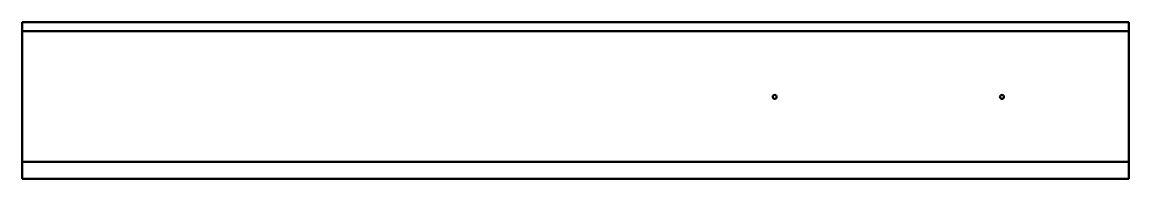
# Model space of a CAD drawing. Header units: millimetres. Extents: x 0 to 2500, y -42 to 312.
import ezdxf

# ---------------------------------------------------------------- set-up
doc = ezdxf.new("R2010")
doc.units = ezdxf.units.MM
doc.linetypes.add('Continuo', pattern=[0])
doc.layers.add('IV_BEND_DOWN', color=7, linetype='Continuo', lineweight=50)
doc.layers.add('IV_INTERIOR_PROFILES', color=7, linetype='Continuo', lineweight=50)

msp = doc.modelspace()

# ---------------------------------------------------------------- linework, layer by layer
at = {"layer": 'IV_BEND_DOWN'}
for p, q in [((0, 291.4), (2500, 291.4)), ((0, -3.4), (2500, -3.4))]:
    msp.add_line(p, q, dxfattribs=at)
at = {"layer": 'IV_INTERIOR_PROFILES'}
for p, q in [((0, -41.8), (0, 311.8)), ((0, 311.8), (2500, 311.8)), ((2500, 311.8), (2500, -41.8)), ((2500, -41.8), (0, -41.8))]:
    msp.add_line(p, q, dxfattribs=at)
for centre in [(1700, 143.2), (2213.3, 143.2)]:
    msp.add_circle(centre, 4.5, dxfattribs=at)

doc.saveas('drawing.dxf')
